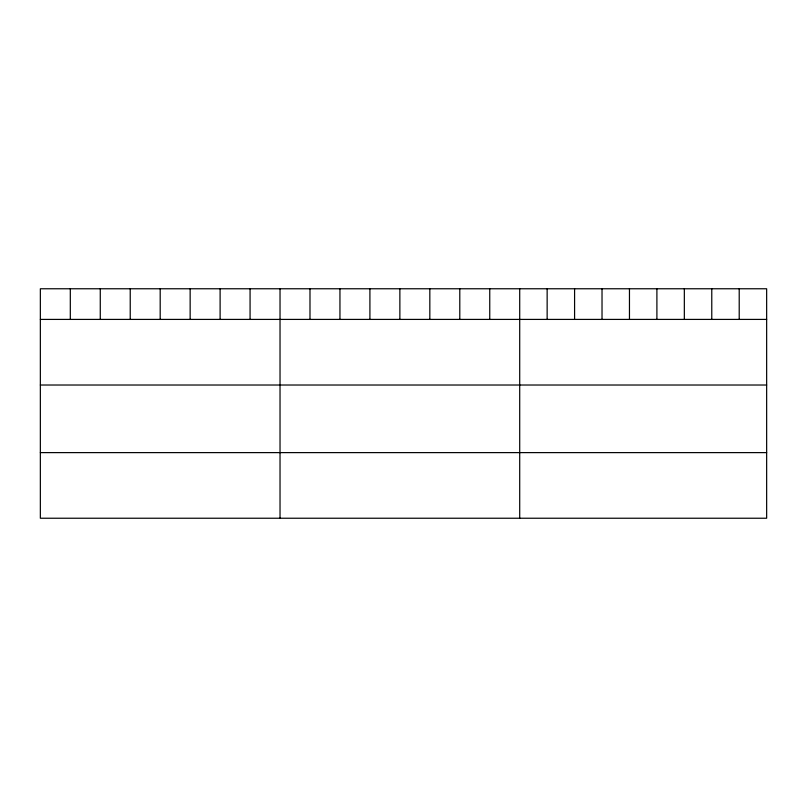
<?xml version="1.0" encoding="UTF-8"?>
<svg xmlns="http://www.w3.org/2000/svg" width="807" height="807" viewBox="0 0 807 807"><rect width="100%" height="100%" fill="white"/><g stroke="black" fill="none" stroke-linecap="round" stroke-linejoin="round"><path stroke-width="1.21" d="M766.65 319.411L766.65 518.235L40.35 518.235L40.35 288.765L766.65 288.765L766.65 319.411L40.35 319.411M40.35 385.02L766.65 385.02M40.35 452.616L766.65 452.616M739.212 288.765L739.212 319.411M711.774 288.765L711.774 319.411M684.336 288.765L684.336 319.411M656.898 288.765L656.898 319.411M629.46 288.765L629.46 319.411M602.022 288.765L602.022 319.411M574.584 288.765L574.584 319.411M547.146 288.765L547.146 319.411M519.708 288.765L519.708 518.235M489.748 288.765L489.748 319.411M459.788 288.765L459.788 319.411M429.828 288.765L429.828 319.411M399.868 288.765L399.868 319.411M369.909 288.765L369.909 319.411M339.949 288.765L339.949 319.411M309.989 288.765L309.989 319.411M280.029 288.765L280.029 518.235M250.069 288.765L250.069 319.411M220.109 288.765L220.109 319.411M190.149 288.765L190.149 319.411M160.19 288.765L160.19 319.411M130.23 288.765L130.23 319.411M100.27 288.765L100.27 319.411M70.31 288.765L70.31 319.411"/></g></svg>
